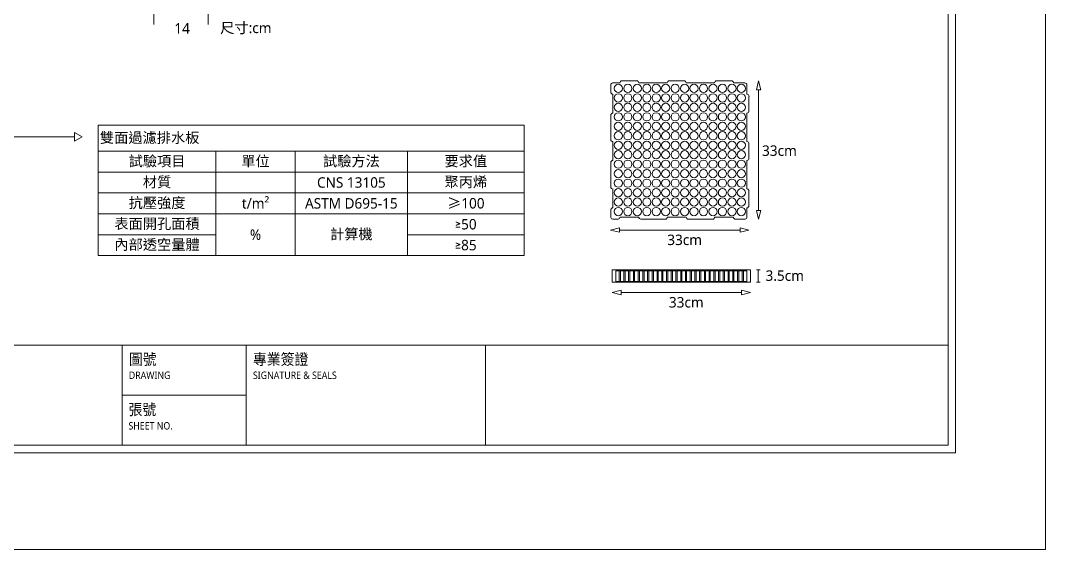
# Model space of a CAD drawing. Header units: millimetres. Extents: x -1245 to 7283, y 1609 to 4579.
# Drawn here: x 5316 to 7283, y 1609 to 2623 of the extents above; entities that cross this region are included whole.
import ezdxf
from ezdxf.enums import TextEntityAlignment as Align

# ---------------------------------------------------------------- set-up
doc = ezdxf.new("R2010")
doc.units = ezdxf.units.MM
doc.styles.add('圖框文字', font='Microsoft JhengHei.ttf')
doc.styles.add('微軟正黑體-20', font='Microsoft JhengHei.ttf', dxfattribs={"height": 20})

msp = doc.modelspace()

# ---------------------------------------------------------------- linework, layer by layer
at = {"lineweight": 5}
for p, q in [((7283.3, 4578.9), (7283.3, 1608.9)), ((7096.2, 1808.7), (7096.2, 4380.1)), ((5572.1, 2672.4), (5572.1, 2615.6)), ((5676.3, 2672.4), (5676.3, 2615.6)), ((6448.9, 2485.7), (6448.9, 2499.6)), ((6452.6, 2503.3), (6466.7, 2503.3)), ((6470.7, 2507.4), (6498.8, 2507.4)), ((6502.8, 2503.3), (6557.5, 2503.3)), ((6589.6, 2507.4), (6561.5, 2507.4)), ((6593.7, 2503.3), (6648.3, 2503.3)), ((6680.5, 2507.4), (6652.3, 2507.4)), ((6684.5, 2503.3), (6706.2, 2503.3)), ((6710.3, 2481.6), (6710.3, 2499.8)), ((6732.7, 2507.4), (6728.4, 2490.2)), ((6736.9, 2490.2), (6732.7, 2507.4)), ((6453, 2445.5), (6452.9, 2481.6)), ((6728.4, 2490.2), (6736.9, 2490.2)), ((6732.7, 2490.2), (6732.7, 2259)), ((6714.2, 2449.4), (6714.2, 2477.5)), ((6449, 2394.8), (6448.9, 2441.4)), ((6710.2, 2390.8), (6710.2, 2445.5)), ((5465.3, 2422.3), (6282.9, 2422.3)), ((5465.3, 2422.3), (5465.3, 2172.3)), ((6282.9, 2422.3), (6282.9, 2172.3)), ((5290.2, 2400.2), (5420, 2400.2)), ((6453, 2390.8), (6453, 2354.6)), ((6714.2, 2358.7), (6714.2, 2386.7)), ((5465.3, 2372.3), (6282.9, 2372.3)), ((5691.1, 2372.3), (5691.1, 2172.3)), ((5843.4, 2372.3), (5843.4, 2172.3)), ((6058.8, 2372.3), (6058.8, 2172.3)), ((6449, 2303.9), (6449, 2350.6)), ((6710.2, 2300), (6710.2, 2354.6)), ((5465.3, 2332.3), (6282.9, 2332.3)), ((5465.3, 2292.3), (6282.9, 2292.3)), ((6453, 2300), (6453.1, 2263.8)), ((6714.2, 2267.9), (6714.2, 2296.1)), ((6710.2, 2246.1), (6710.2, 2263.8)), ((5465.3, 2252.3), (6282.9, 2252.3)), ((6449.1, 2245.3), (6449, 2260.6)), ((6502.8, 2246.1), (6466.7, 2246.1)), ((6593.7, 2246.1), (6557.5, 2246.1)), ((6648.3, 2246.1), (6684.5, 2246.1)), ((6732.7, 2241.9), (6728.4, 2259)), ((6728.4, 2259), (6736.9, 2259)), ((6736.9, 2259), (6732.7, 2241.9)), ((6465.8, 2225.5), (6448.7, 2221.2)), ((6452.9, 2242.1), (6463.4, 2242.1)), ((6465.8, 2217), (6465.8, 2225.5)), ((6506.8, 2242.1), (6553.5, 2242.1)), ((6597.7, 2242.1), (6644.3, 2242.1)), ((6688.5, 2242.1), (6706.7, 2242.1)), ((6697, 2225.5), (6714.1, 2221.2)), ((6697, 2217), (6697, 2225.5)), ((5465.3, 2212.3), (5691.1, 2212.3)), ((6058.8, 2212.3), (6282.9, 2212.3)), ((6448.7, 2221.2), (6465.8, 2217)), ((6465.8, 2221.2), (6697, 2221.2)), ((6714.1, 2221.2), (6697, 2217)), ((5465.3, 2172.3), (6282.9, 2172.3)), ((6451.7, 2145), (6717, 2145)), ((6451.7, 2145), (6451.7, 2121.3)), ((6717, 2145), (6717, 2121.3)), ((6735.4, 2145), (6728.6, 2145)), ((6732, 2121.3), (6732, 2145)), ((6458.5, 2143.4), (6710.3, 2143.4)), ((6458.5, 2143.4), (6458.5, 2122.9)), ((6465.2, 2143.4), (6465.2, 2122.9)), ((6467.5, 2143.4), (6467.5, 2122.9)), ((6474.2, 2143.4), (6474.2, 2122.9)), ((6476.6, 2143.4), (6476.6, 2122.9)), ((6483.3, 2143.4), (6483.3, 2122.9)), ((6485.7, 2143.4), (6485.7, 2122.9)), ((6492.4, 2143.4), (6492.4, 2122.9)), ((6494.8, 2143.4), (6494.8, 2122.9)), ((6501.5, 2143.4), (6501.5, 2122.9)), ((6503.8, 2143.4), (6503.8, 2122.9)), ((6510.6, 2143.4), (6510.6, 2122.9)), ((6512.9, 2143.4), (6512.9, 2122.9)), ((6519.6, 2143.4), (6519.6, 2122.9)), ((6522, 2143.4), (6522, 2122.9)), ((6528.7, 2143.4), (6528.7, 2122.9)), ((6531.1, 2143.4), (6531.1, 2122.9)), ((6537.8, 2143.4), (6537.8, 2122.9)), ((6540.2, 2143.4), (6540.2, 2122.9)), ((6546.9, 2143.4), (6546.9, 2122.9)), ((6549.2, 2143.4), (6549.2, 2122.9)), ((6555.9, 2143.4), (6555.9, 2122.9)), ((6558.3, 2143.4), (6558.3, 2122.9)), ((6565, 2143.4), (6565, 2122.9)), ((6567.4, 2143.4), (6567.4, 2122.9)), ((6574.1, 2143.4), (6574.1, 2122.9)), ((6576.5, 2143.4), (6576.5, 2122.9)), ((6583.2, 2143.4), (6583.2, 2122.9)), ((6585.5, 2143.4), (6585.5, 2122.9)), ((6592.3, 2143.4), (6592.3, 2122.9)), ((6594.6, 2143.4), (6594.6, 2122.9)), ((6601.3, 2143.4), (6601.3, 2122.9)), ((6603.7, 2143.4), (6603.7, 2122.9)), ((6610.4, 2143.4), (6610.4, 2122.9)), ((6612.8, 2143.4), (6612.8, 2122.9)), ((6619.5, 2143.4), (6619.5, 2122.9)), ((6621.9, 2143.4), (6621.9, 2122.9)), ((6628.6, 2143.4), (6628.6, 2122.9)), ((6630.9, 2143.4), (6630.9, 2122.9)), ((6637.7, 2143.4), (6637.7, 2122.9)), ((6640, 2143.4), (6640, 2122.9)), ((6646.7, 2143.4), (6646.7, 2122.9)), ((6649.1, 2143.4), (6649.1, 2122.9)), ((6655.8, 2143.4), (6655.8, 2122.9)), ((6658.2, 2143.4), (6658.2, 2122.9)), ((6664.9, 2143.4), (6664.9, 2122.9)), ((6667.3, 2143.4), (6667.3, 2122.9)), ((6674, 2143.4), (6674, 2122.9)), ((6676.3, 2143.4), (6676.3, 2122.9)), ((6683, 2143.4), (6683, 2122.9)), ((6685.4, 2143.4), (6685.4, 2122.9)), ((6692.1, 2143.4), (6692.1, 2122.9)), ((6694.5, 2143.4), (6694.5, 2122.9)), ((6701.2, 2143.4), (6701.2, 2122.9)), ((6703.6, 2143.4), (6703.6, 2122.9)), ((6710.3, 2143.4), (6710.3, 2122.9)), ((6451.7, 2121.3), (6717, 2121.3)), ((6468.9, 2105.8), (6451.7, 2101.5)), ((6458.5, 2122.9), (6710.3, 2122.9)), ((6468.9, 2097.3), (6468.9, 2105.8)), ((6700.1, 2105.8), (6717.2, 2101.5)), ((6700.1, 2097.3), (6700.1, 2105.8)), ((6735.4, 2121.3), (6728.6, 2121.3)), ((6451.7, 2101.5), (6468.9, 2097.3)), ((6468.9, 2101.5), (6700.1, 2101.5)), ((6717.2, 2101.5), (6700.1, 2097.3)), ((7096.2, 2000.9), (3270.3, 2000.9)), ((5511.2, 2000.9), (5511.2, 1808.7)), ((5749.5, 2000.9), (5749.5, 1808.7)), ((6208.4, 2000.9), (6208.4, 1808.7)), ((5511.2, 1904.8), (5749.5, 1904.8)), ((3270.3, 1808.7), (7096.2, 1808.7)), ((7283.3, 1608.9), (3083.3, 1608.9))]:
    msp.add_line(p, q, dxfattribs=at)
at = {"color": 4, "lineweight": 5}
for p, q in [((7110.5, 1794.4), (7110.5, 4394.3)), ((3256.1, 1794.4), (7110.5, 1794.4))]:
    msp.add_line(p, q, dxfattribs=at)
at = {"lineweight": 5}
msp.add_lwpolyline([(5420, 2391.8), (5434.4, 2400.2), (5420, 2408.5)], close=True, dxfattribs=at)
for centre in [(6463.6, 2492.8), (6481.7, 2492.8), (6499.9, 2492.8), (6518.1, 2492.8), (6536.2, 2492.8), (6554.4, 2492.8), (6572.5, 2492.8), (6590.7, 2492.8), (6608.8, 2492.8), (6627, 2492.8), (6645.2, 2492.8), (6663.3, 2492.8), (6681.5, 2492.8), (6699.6, 2492.8), (6463.6, 2474.6), (6481.7, 2474.6), (6499.9, 2474.6), (6518.1, 2474.6), (6536.2, 2474.6), (6554.4, 2474.6), (6572.5, 2474.6), (6590.7, 2474.6), (6608.8, 2474.6), (6627, 2474.6), (6645.2, 2474.6), (6663.3, 2474.6), (6681.5, 2474.6), (6699.6, 2474.6), (6463.6, 2456.4), (6481.7, 2456.4), (6499.9, 2456.4), (6518.1, 2456.4), (6536.2, 2456.4), (6554.4, 2456.4), (6572.5, 2456.4), (6590.7, 2456.4), (6608.8, 2456.4), (6627, 2456.4), (6645.2, 2456.4), (6663.3, 2456.4), (6681.5, 2456.4), (6699.6, 2456.4), (6463.6, 2438.3), (6481.7, 2438.3), (6499.9, 2438.3), (6518.1, 2438.3), (6536.2, 2438.3), (6554.4, 2438.3), (6572.5, 2438.3), (6590.7, 2438.3), (6608.8, 2438.3), (6627, 2438.3), (6645.2, 2438.3), (6663.3, 2438.3), (6681.5, 2438.3), (6699.6, 2438.3), (6463.6, 2420.1), (6481.7, 2420.1), (6499.9, 2420.1), (6518.1, 2420.1), (6536.2, 2420.1), (6554.4, 2420.1), (6572.5, 2420.1), (6590.7, 2420.1), (6608.8, 2420.1), (6627, 2420.1), (6645.2, 2420.1), (6663.3, 2420.1), (6681.5, 2420.1), (6699.6, 2420.1), (6463.6, 2402), (6481.7, 2402), (6499.9, 2402), (6518.1, 2402), (6536.2, 2402), (6554.4, 2402), (6572.5, 2402), (6590.7, 2402), (6608.8, 2402), (6627, 2402), (6645.2, 2402), (6663.3, 2402), (6681.5, 2402), (6699.6, 2402), (6463.6, 2383.8), (6481.7, 2383.8), (6499.9, 2383.8), (6518.1, 2383.8), (6536.2, 2383.8), (6554.4, 2383.8), (6572.5, 2383.8), (6590.7, 2383.8), (6608.8, 2383.8), (6627, 2383.8), (6645.2, 2383.8), (6663.3, 2383.8), (6681.5, 2383.8), (6699.6, 2383.8), (6463.6, 2365.7), (6481.7, 2365.7), (6499.9, 2365.7), (6518.1, 2365.7), (6536.2, 2365.7), (6554.4, 2365.7), (6572.5, 2365.7), (6590.7, 2365.7), (6608.8, 2365.7), (6627, 2365.7), (6645.2, 2365.7), (6663.3, 2365.7), (6681.5, 2365.7), (6699.6, 2365.7), (6463.6, 2347.5), (6481.7, 2347.5), (6499.9, 2347.5), (6518.1, 2347.5), (6536.2, 2347.5), (6554.4, 2347.5), (6572.5, 2347.5), (6590.7, 2347.5), (6608.8, 2347.5), (6627, 2347.5), (6645.2, 2347.5), (6663.3, 2347.5), (6681.5, 2347.5), (6699.6, 2347.5), (6463.6, 2329.3), (6481.7, 2329.3), (6499.9, 2329.3), (6518.1, 2329.3), (6536.2, 2329.3), (6554.4, 2329.3), (6572.5, 2329.3), (6590.7, 2329.3), (6608.8, 2329.3), (6627, 2329.3), (6645.2, 2329.3), (6663.3, 2329.3), (6681.5, 2329.3), (6699.6, 2329.3), (6463.6, 2311.2), (6481.7, 2311.2), (6499.9, 2311.2), (6518.1, 2311.2), (6536.2, 2311.2), (6554.4, 2311.2), (6572.5, 2311.2), (6590.7, 2311.2), (6608.8, 2311.2), (6627, 2311.2), (6645.2, 2311.2), (6663.3, 2311.2), (6681.5, 2311.2), (6699.6, 2311.2), (6463.6, 2293), (6463.6, 2274.9), (6481.7, 2293), (6481.7, 2274.9), (6499.9, 2293), (6499.9, 2274.9), (6518.1, 2293), (6518.1, 2274.9), (6536.2, 2293), (6536.2, 2274.9), (6554.4, 2293), (6554.4, 2274.9), (6572.5, 2293), (6572.5, 2274.9), (6590.7, 2293), (6590.7, 2274.9), (6608.8, 2293), (6608.8, 2274.9), (6627, 2293), (6627, 2274.9), (6645.2, 2293), (6645.2, 2274.9), (6663.3, 2293), (6663.3, 2274.9), (6681.5, 2293), (6681.5, 2274.9), (6699.6, 2293), (6699.6, 2274.9), (6463.6, 2256.7), (6481.7, 2256.7), (6499.9, 2256.7), (6518.1, 2256.7), (6536.2, 2256.7), (6554.4, 2256.7), (6572.5, 2256.7), (6590.7, 2256.7), (6608.8, 2256.7), (6627, 2256.7), (6645.2, 2256.7), (6663.3, 2256.7), (6681.5, 2256.7), (6699.6, 2256.7)]:
    msp.add_circle(centre, 7.89, dxfattribs=at)
for centre, radius, start, end in [((6452.8, 2499.5), 3.84, 87.3807, 180.599), ((6470.7, 2503.3), 4.02, 90, 180), ((6498.8, 2503.3), 4.02, 0, 90), ((6561.5, 2503.3), 4.02, 90, 180), ((6589.6, 2503.3), 4.02, 0, 90), ((6652.3, 2503.3), 4.02, 90, 180), ((6680.5, 2503.3), 4.02, 0, 90), ((6706.2, 2499.2), 4.13, 8.3241, 88.9955), ((6452.9, 2485.7), 4.02, 180.0315, 270.0315), ((6710.3, 2477.7), 3.98, 358.0724, 89.9685), ((6453, 2441.5), 4.02, 90.0315, 180.0315), ((6710.2, 2449.4), 3.96, 269.9685, 0.1381), ((6453, 2394.8), 4.02, 180.0315, 270.0315), ((6710.2, 2386.8), 4.03, 358.7076, 89.9685), ((6453, 2350.6), 4.02, 90.0315, 180.0321), ((6710.2, 2358.7), 4.01, 269.9685, 0.7513), ((6453, 2303.9), 3.95, 180.031, 271.0733), ((6710.1, 2295.9), 4.12, 3.401, 88.6232), ((6453, 2259.8), 4.02, 90.0315, 169.1874), ((6710, 2267.9), 4.13, 272.3879, 358.7382), ((6452.9, 2246.1), 3.95, 190.977, 270), ((6462.6, 2246.1), 4.02, 280.8441, 0), ((6506.8, 2246.1), 3.95, 178.9582, 270.0005), ((6553.5, 2246.1), 4.02, 269.9993, 0), ((6597.7, 2246.1), 4.02, 180, 270), ((6644.3, 2246.1), 4.02, 270, 0), ((6688.5, 2246.1), 4.02, 180, 270), ((6706.4, 2246), 3.84, 269.4325, 2.6508)]:
    msp.add_arc(centre, radius, start, end, dxfattribs=at)

# ---------------------------------------------------------------- texts
at = {"lineweight": 5, "style": '微軟正黑體-20'}
for s, p in [('14', (5611.4, 2597.9, -22.6)), ('33cm', (6739.3, 2363.5)), ('33cm', (6557.4, 2192.5)), ('3.5cm', (6746, 2123.9)), ('33cm', (6560.5, 2072.8))]:
    msp.add_text(s, height=20, dxfattribs=at).set_placement(p)
at = {"color": 3, "lineweight": 5, "style": '圖框文字', "width": 0.91}
for s, p in [('圖號', (5524, 1973.5)), ('專業簽證', (5762.2, 1973.5)), ('張號', (5523.4, 1877.4))]:
    msp.add_text(s, height=21.43, dxfattribs=at).set_placement(p, align=Align.MIDDLE_LEFT)
at = {"lineweight": 5, "style": '圖框文字', "width": 0.91}
for s, height, p in [('DRAWING', 14.21, (5524, 1942.9)), ('SIGNATURE & SEALS', 14.212, (5762.2, 1942.9)), ('SHEET NO.', 14.21, (5523.4, 1846))]:
    msp.add_text(s, height=height, dxfattribs=at).set_placement(p, align=Align.MIDDLE_LEFT)
at = {"lineweight": 5, "char_height": 20, "style": '微軟正黑體-20'}
for s, insert, width, attachment_point in [('尺寸:cm', (5748.6, 2607.7), 106.139, 5), ('{\\fMicrosoft JhengHei|b0|i0|c136|p34;雙面過濾排水板}', (5468.5, 2397.3), 811.322, 4), ('{\\fMicrosoft JhengHei|b0|i0|c136|p34;試驗項目}', (5578.2, 2352.3), 219.522, 5), ('{\\fMicrosoft JhengHei|b0|i0|c136|p34;單位}', (5767.2, 2352.3), 146.031, 5), ('{\\fMicrosoft JhengHei|b0|i0|c136|p34;試驗方法}', (5951.1, 2352.3), 209.181, 5), ('{\\fMicrosoft JhengHei|b0|i0|c136|p34;要求值}', (6170.8, 2352.3), 217.878, 5), ('{\\fMicrosoft JhengHei|b0|i0|c136|p34;材質}', (5578.2, 2312.3), 219.522, 5), ('CNS 13105', (5951.1, 2312.3), 209.181, 5), ('{\\fMicrosoft JhengHei|b0|i0|c136|p34;聚丙烯}', (6170.8, 2312.3), 217.878, 5), ('{\\fMicrosoft JhengHei|b0|i0|c136|p34;抗壓強度}', (5578.2, 2272.3), 219.522, 5), ('\\A1;{\\fMicrosoft JhengHei|b0|i0|c136|p34;t/m²}', (5767.2, 2272.3), 146.031, 5), ('{\\fMicrosoft JhengHei|b0|i0|c136|p34;ASTM D695-15}', (5951.1, 2272.3), 209.181, 5), ('{\\fSimSun|b0|i0|c134|p2;≥\\fMicrosoft JhengHei|b0|i0|c136|p34;100}', (6170.8, 2272.3), 217.878, 5), ('{\\fMicrosoft JhengHei|b0|i0|c136|p34;表面開孔面積}', (5578.2, 2232.3), 219.522, 5), ('≥50', (6170.8, 2232.3), 217.878, 5), ('{\\fMicrosoft JhengHei|b0|i0|c136|p34;計算機}', (5951.1, 2212.3), 209.181, 5), ('{\\fMicrosoft JhengHei|b0|i0|c136|p34;內部透空量體}', (5578.2, 2192.3), 219.522, 5), ('{\\fMicrosoft JhengHei|b0|i0|c136|p34;%}', (5767.2, 2212.3), 146.031, 5), ('≥85', (6170.8, 2192.3), 217.878, 5)]:
    msp.add_mtext(s, dxfattribs=dict(at, insert=insert, width=width, attachment_point=attachment_point))

doc.saveas('drawing.dxf')
